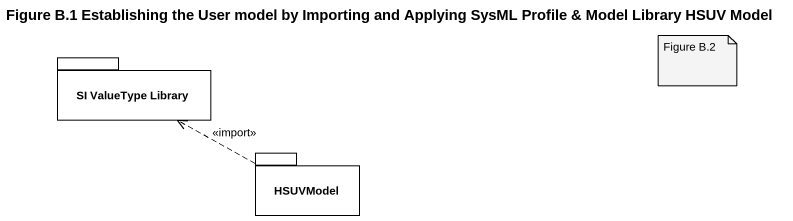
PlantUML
@startuml
title Figure B.1 Establishing the User model by Importing and Applying SysML Profile & Model Library HSUV Model
package "SI ValueType Library" as SI_ValueType_Library {
}
package HSUVModel {
}
HSUVModel .left.> SI_ValueType_Library : <<import>>
note as N1
  Figure B.2
end note
@enduml
